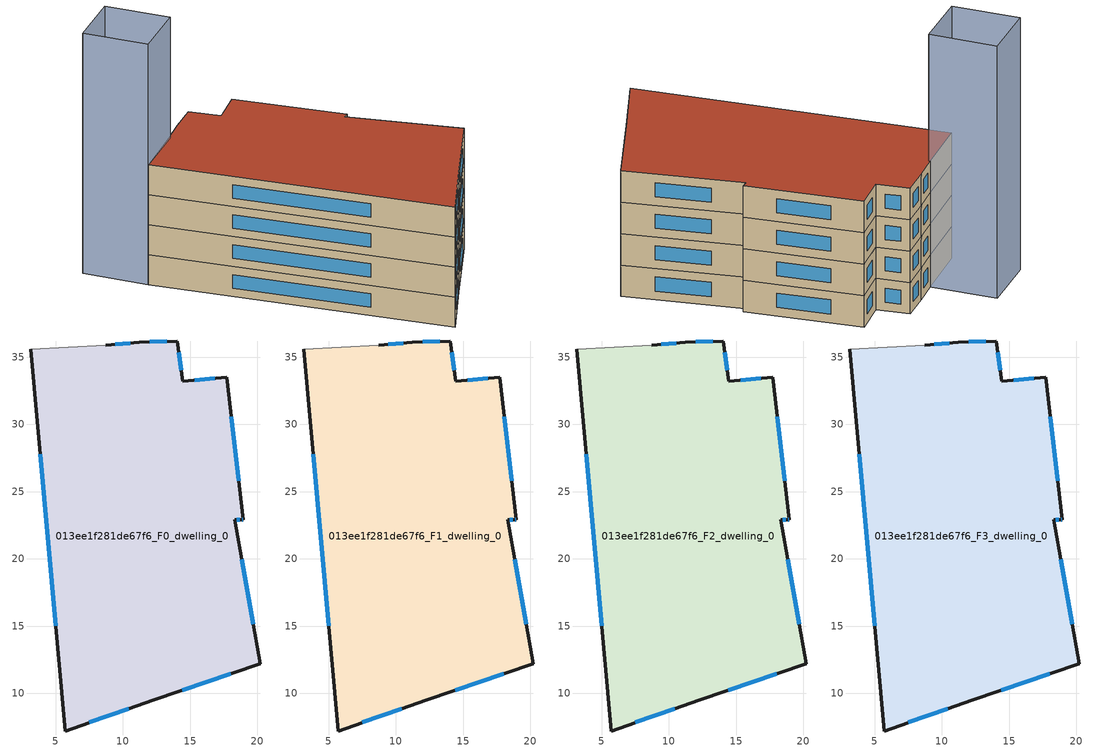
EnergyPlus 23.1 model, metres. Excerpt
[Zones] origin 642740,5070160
013ee1f281de67f6_F0_dwelling_0
 floor ground (EU_floor_Construction): 17.74,33.5 18.94,22.9 18.84,22.9 18.34,22.9 20.24,12.19 12.23,9.49 5.73,7.19 3.13,35.61 8.74,35.91 11.24,36.11 14.04,36.21 14.44,33.21 z0
 wall outside (EU_wall_Construction): 3.13,35.61 5.73,7.19 12.23,9.49 20.24,12.19 18.34,22.9 18.84,22.9 18.94,22.9 17.74,33.5 14.44,33.21 14.04,36.21 11.24,36.11 8.74,35.91 z0:3
 wall adiabatic (EU_wall_Construction): 8.74,35.91 3.13,35.61 z0:3
 window (EU_Window_Construction): 14.33,34.03 14.15,35.38 / 16.84,33.42 15.35,33.29 / 18.61,25.82 18.07,30.59 / 18.87,22.9 18.91,22.9 / 18.48,22.9 18.7,22.9 / 19.72,15.14 18.86,19.95 / 14.44,10.23 18.04,11.45 / 7.52,7.82 10.44,8.86 / 3.85,27.79 5.01,15.01 / 10.55,36.05 9.43,35.96 / 13.27,36.18 12.01,36.14 z0.83:2.17
013ee1f281de67f6_F1_dwelling_0
 floor to 013ee1f281de67f6_F0_dwelling_0 (EU_floor_Construction): 17.74,33.5 18.94,22.9 18.84,22.9 18.34,22.9 20.24,12.19 12.23,9.49 5.73,7.19 3.13,35.61 8.74,35.91 11.24,36.11 14.04,36.21 14.44,33.21 z3
 wall outside (EU_wall_Construction): 3.13,35.61 5.73,7.19 12.23,9.49 20.24,12.19 18.34,22.9 18.84,22.9 18.94,22.9 17.74,33.5 14.44,33.21 14.04,36.21 11.24,36.11 8.74,35.91 z3:6
 wall adiabatic (EU_wall_Construction): 8.74,35.91 3.13,35.61 z3:6
 window (EU_Window_Construction): 14.33,34.03 14.15,35.38 / 16.84,33.42 15.35,33.29 / 18.61,25.82 18.07,30.59 / 18.87,22.9 18.91,22.9 / 18.48,22.9 18.7,22.9 / 19.72,15.14 18.86,19.95 / 14.44,10.23 18.04,11.45 / 7.52,7.82 10.44,8.86 / 3.85,27.79 5.01,15.01 / 10.55,36.05 9.43,35.96 / 13.27,36.18 12.01,36.14 z3.83:5.17
013ee1f281de67f6_F2_dwelling_0
 floor to 013ee1f281de67f6_F1_dwelling_0 (EU_floor_Construction): 17.74,33.5 18.94,22.9 18.84,22.9 18.34,22.9 20.24,12.19 12.23,9.49 5.73,7.19 3.13,35.61 8.74,35.91 11.24,36.11 14.04,36.21 14.44,33.21 z6
 wall outside (EU_wall_Construction): 3.13,35.61 5.73,7.19 12.23,9.49 20.24,12.19 18.34,22.9 18.84,22.9 18.94,22.9 17.74,33.5 14.44,33.21 14.04,36.21 11.24,36.11 8.74,35.91 z6:9
 wall adiabatic (EU_wall_Construction): 8.74,35.91 3.13,35.61 z6:9
 window (EU_Window_Construction): 14.33,34.03 14.15,35.38 / 16.84,33.42 15.35,33.29 / 18.61,25.82 18.07,30.59 / 18.87,22.9 18.91,22.9 / 18.48,22.9 18.7,22.9 / 19.72,15.14 18.86,19.95 / 14.44,10.23 18.04,11.45 / 7.52,7.82 10.44,8.86 / 3.85,27.79 5.01,15.01 / 10.55,36.05 9.43,35.96 / 13.27,36.18 12.01,36.14 z6.83:8.17
013ee1f281de67f6_F3_dwelling_0
 floor to 013ee1f281de67f6_F2_dwelling_0 (EU_floor_Construction): 17.74,33.5 18.94,22.9 18.84,22.9 18.34,22.9 20.24,12.19 12.23,9.49 5.73,7.19 3.13,35.61 8.74,35.91 11.24,36.11 14.04,36.21 14.44,33.21 z9
 wall outside (EU_wall_Construction): 3.13,35.61 5.73,7.19 12.23,9.49 20.24,12.19 18.34,22.9 18.84,22.9 18.94,22.9 17.74,33.5 14.44,33.21 14.04,36.21 11.24,36.11 8.74,35.91 z9:12
 wall adiabatic (EU_wall_Construction): 8.74,35.91 3.13,35.61 z9:12
 window (EU_Window_Construction): 14.33,34.03 14.15,35.38 / 16.84,33.42 15.35,33.29 / 18.61,25.82 18.07,30.59 / 18.87,22.9 18.91,22.9 / 18.48,22.9 18.7,22.9 / 19.72,15.14 18.86,19.95 / 14.44,10.23 18.04,11.45 / 7.52,7.82 10.44,8.86 / 3.85,27.79 5.01,15.01 / 10.55,36.05 9.43,35.96 / 13.27,36.18 12.01,36.14 z9.83:11.17
 roof outside (EU_roof_Construction): 20.24,12.19 18.34,22.9 18.84,22.9 18.94,22.9 17.74,33.5 14.44,33.21 14.04,36.21 11.24,36.11 8.74,35.91 3.13,35.61 5.73,7.19 12.23,9.49 z12
shading: 8.57,41.99 8.74,35.77 / 8.74,35.77 3.13,35.61 / 3.13,35.61 2.96,41.84 / 2.96,41.84 8.57,41.99 z0:24.1
[Building]
EU S2 Campaign: North Axis=0; Terrain=City; Solar Distribution=FullExterior
[Site:Location]
Lyon-Bron: Latitude=45.75; Longitude=5; Time Zone=1; Elevation=198
[SizingPeriod:WeatherFileDays]
AnnualSizingPeriod: Begin Month=1; Begin Day of Month=1; End Month=12; End Day of Month=31; Day of Week for Start Day=Monday; Use Weather File Daylight Saving Period=No; Use Weather File Rain and Snow Indicators=No
[MATERIAL]
EU_InternalMass_Material: Roughness=MediumRough; Thickness=0.1; Conductivity=1; Density=1800; Specific Heat=900; Thermal Absorptance=0.9; Solar Absorptance=0.7; Visible Absorptance=0.7
[MATERIAL:NOMASS] Roughness=MediumRough; Thermal Absorptance=0.9; Solar Absorptance=0.7; Visible Absorptance=0.7
Name | Thermal Resistance
EU_wall_NoMass | 0.87146
EU_roof_NoMass | 0.842276
EU_floor_NoMass | 0.496999
[WINDOWMATERIAL:SIMPLEGLAZINGSYSTEM]
EU_Window_SimpleGlazing: UFactor=2.2525; Solar Heat Gain Coefficient=0.76; Visible Transmittance=0.76
[CONSTRUCTION]
EU_wall_Construction: EU_wall_NoMass
EU_roof_Construction: EU_roof_NoMass
EU_floor_Construction: EU_floor_NoMass
EU_InternalMass_Construction: EU_InternalMass_Material
EU_Window_Construction: EU_Window_SimpleGlazing
[ZONE] Type=1; Multiplier=1; Ceiling Height=autocalculate; Floor Area=autocalculate; Part of Total Floor Area=Yes
Name | Volume
013ee1f281de67f6_F0_dwelling_0; 013ee1f281de67f6_F1_dwelling_0; 013ee1f281de67f6_F2_dwelling_0 | 1117.9
013ee1f281de67f6_F3_dwelling_0 | 2235.81
[INTERNALMASS] Construction=EU_InternalMass_Construction; Surface Area=372.635
Name | Zone or ZoneList
013ee1f281de67f6_F0_dwelling_0_EU_InternalMass | 013ee1f281de67f6_F0_dwelling_0
013ee1f281de67f6_F1_dwelling_0_EU_InternalMass | 013ee1f281de67f6_F1_dwelling_0
013ee1f281de67f6_F2_dwelling_0_EU_InternalMass | 013ee1f281de67f6_F2_dwelling_0
013ee1f281de67f6_F3_dwelling_0_EU_InternalMass | 013ee1f281de67f6_F3_dwelling_0
[OTHEREQUIPMENT] Fuel Type=Electricity; Design Level Calculation Method=Watts/Area; Power per Zone Floor Area=1; Fraction Latent=0; Fraction Radiant=0; Fraction Lost=0; Carbon Dioxide Generation Rate=0; EndUse Subcategory=EU_Step8_InternalGains
Name | Zone or ZoneList or Space or SpaceList | Schedule
EU_Step8_InternalGain_013ee1f281de67f6_F0_dwelling_0_f000 | 013ee1f281de67f6_F0_dwelling_0 | EU_Step8_GainSchedule_013ee1f281de67f6_F0_dwelling_0_f000
EU_Step8_InternalGain_013ee1f281de67f6_F1_dwelling_0_f000 | 013ee1f281de67f6_F1_dwelling_0 | EU_Step8_GainSchedule_013ee1f281de67f6_F1_dwelling_0_f000
EU_Step8_InternalGain_013ee1f281de67f6_F2_dwelling_0_f000 | 013ee1f281de67f6_F2_dwelling_0 | EU_Step8_GainSchedule_013ee1f281de67f6_F2_dwelling_0_f000
EU_Step8_InternalGain_013ee1f281de67f6_F3_dwelling_0_f000 | 013ee1f281de67f6_F3_dwelling_0 | EU_Step8_GainSchedule_013ee1f281de67f6_F3_dwelling_0_f000
[ZONEVENTILATION:DESIGNFLOWRATE] Schedule=EU_AlwaysOn; Design Flow Rate Calculation Method=AirChanges/Hour; Air Changes per Hour=0.425; Ventilation Type=Natural; Fan Pressure Rise=0; Fan Total Efficiency=1; Constant Term Coefficient=1; Temperature Term Coefficient=0; Velocity Term Coefficient=0; Velocity Squared Term Coefficient=0; Minimum Indoor Temperature=-100; Maximum Indoor Temperature=100; Delta Temperature=-100; Minimum Outdoor Temperature=-100; Maximum Outdoor Temperature=100; Maximum Wind Speed=40
Name | Zone or ZoneList or Space or SpaceList
EU_ConstantAir_013ee1f281de67f6_F0_dwelling_0 | 013ee1f281de67f6_F0_dwelling_0
EU_ConstantAir_013ee1f281de67f6_F1_dwelling_0 | 013ee1f281de67f6_F1_dwelling_0
EU_ConstantAir_013ee1f281de67f6_F2_dwelling_0 | 013ee1f281de67f6_F2_dwelling_0
EU_ConstantAir_013ee1f281de67f6_F3_dwelling_0 | 013ee1f281de67f6_F3_dwelling_0
[HVACTEMPLATE:THERMOSTAT] Constant Heating Setpoint=20; Constant Cooling Setpoint=50
EU_HeatOnly_013ee1f281de67f6_F0_dwelling_0; EU_HeatOnly_013ee1f281de67f6_F1_dwelling_0; EU_HeatOnly_013ee1f281de67f6_F2_dwelling_0; EU_HeatOnly_013ee1f281de67f6_F3_dwelling_0
[HVACTEMPLATE:ZONE:IDEALLOADSAIRSYSTEM] System Availability Schedule=EU_AlwaysOn; Maximum Heating Supply Air Temperature=50; Minimum Cooling Supply Air Temperature=13; Maximum Heating Supply Air Humidity Ratio=0.0156; Minimum Cooling Supply Air Humidity Ratio=0.0077; Heating Limit=NoLimit; Cooling Limit=NoLimit; Heating Availability Schedule=EU_AlwaysOn; Cooling Availability Schedule=EU_CoolingOff; Dehumidification Control Type=ConstantSensibleHeatRatio; Cooling Sensible Heat Ratio=0.7; Dehumidification Setpoint=60; Humidification Control Type=None; Humidification Setpoint=30; Outdoor Air Method=None; Outdoor Air Flow Rate per Person=0.00944; Outdoor Air Flow Rate per Zone Floor Area=0; Outdoor Air Flow Rate per Zone=0; Demand Controlled Ventilation Type=None; Outdoor Air Economizer Type=NoEconomizer; Heat Recovery Type=None; Sensible Heat Recovery Effectiveness=0.7; Latent Heat Recovery Effectiveness=0.65
Name | Template Thermostat
013ee1f281de67f6_F0_dwelling_0 | EU_HeatOnly_013ee1f281de67f6_F0_dwelling_0
013ee1f281de67f6_F1_dwelling_0 | EU_HeatOnly_013ee1f281de67f6_F1_dwelling_0
013ee1f281de67f6_F2_dwelling_0 | EU_HeatOnly_013ee1f281de67f6_F2_dwelling_0
013ee1f281de67f6_F3_dwelling_0 | EU_HeatOnly_013ee1f281de67f6_F3_dwelling_0
[SIZING:ZONE] Zone Cooling Design Supply Air Temperature Input Method=SupplyAirTemperature; Zone Cooling Design Supply Air Temperature=13; Zone Heating Design Supply Air Temperature Input Method=SupplyAirTemperature; Zone Heating Design Supply Air Temperature=50; Zone Cooling Design Supply Air Humidity Ratio=0.008; Zone Heating Design Supply Air Humidity Ratio=0.008; Cooling Design Air Flow Method=DesignDay; Cooling Design Air Flow Rate=0; Cooling Minimum Air Flow per Zone Floor Area=0.000762; Cooling Minimum Air Flow=0; Cooling Minimum Air Flow Fraction=0.2; Heating Design Air Flow Method=DesignDay; Heating Design Air Flow Rate=0; Heating Maximum Air Flow per Zone Floor Area=0.002032; Heating Maximum Air Flow=0.141576; Heating Maximum Air Flow Fraction=0.3; Account for Dedicated Outdoor Air System=No; Dedicated Outdoor Air System Control Strategy=NeutralSupplyAir; Dedicated Outdoor Air Low Setpoint Temperature for Design=autosize; Dedicated Outdoor Air High Setpoint Temperature for Design=autosize; Zone Load Sizing Method=Sensible Load Only No Latent Load; Zone Latent Cooling Design Supply Air Humidity Ratio Input Method=HumidityRatioDifference; Zone Cooling Design Supply Air Humidity Ratio Difference=0.005; Zone Latent Heating Design Supply Air Humidity Ratio Input Method=HumidityRatioDifference; Zone Humidification Design Supply Air Humidity Ratio Difference=0.005
013ee1f281de67f6_F0_dwelling_0; 013ee1f281de67f6_F1_dwelling_0; 013ee1f281de67f6_F2_dwelling_0; 013ee1f281de67f6_F3_dwelling_0
[SCHEDULE:CONSTANT]
Name | Hourly Value
EU_AlwaysOn | 1
EU_CoolingOff | 0
[SCHEDULE:FILE] Column Number=1; Rows to Skip at Top=0; Number of Hours of Data=8760; Column Separator=Comma; Interpolate to Timestep=No; Minutes per Item=60; Adjust Schedule for Daylight Savings=Yes
Name | File
EU_Step8_GainSchedule_013ee1f281de67f6_F0_dwelling_0_f000 | ../../schedules/013ee1f281de67f6/013ee1f281de67f6_F0_dwelling_0_f000_gain.csv
EU_Step8_GainSchedule_013ee1f281de67f6_F1_dwelling_0_f000 | ../../schedules/013ee1f281de67f6/013ee1f281de67f6_F1_dwelling_0_f000_gain.csv
EU_Step8_GainSchedule_013ee1f281de67f6_F2_dwelling_0_f000 | ../../schedules/013ee1f281de67f6/013ee1f281de67f6_F2_dwelling_0_f000_gain.csv
EU_Step8_GainSchedule_013ee1f281de67f6_F3_dwelling_0_f000 | ../../schedules/013ee1f281de67f6/013ee1f281de67f6_F3_dwelling_0_f000_gain.csv
